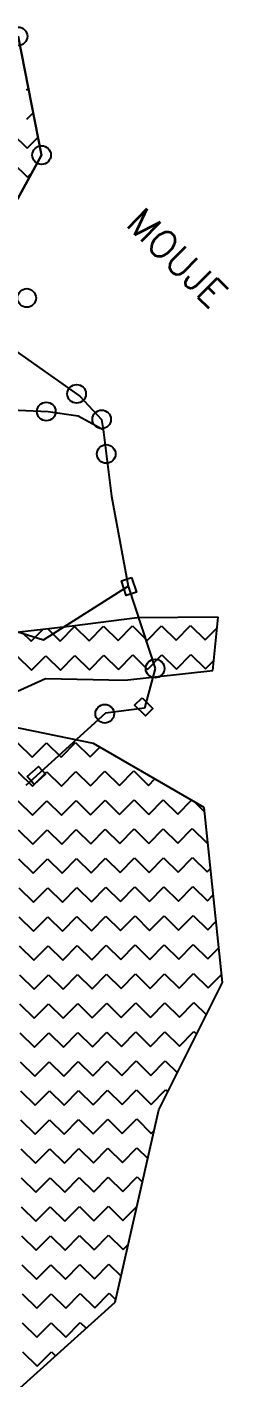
# Model space of a CAD drawing. Header units: metres. Extents: x 342804 to 346854, y 1762918 to 1765966.
# Drawn here: x 346014 to 346105, y 1764833 to 1765449 of the extents above; entities that cross this region are included whole.
import ezdxf

# ---------------------------------------------------------------- set-up
doc = ezdxf.new("R2010")
doc.units = ezdxf.units.M
doc.header["$MEASUREMENT"] = 0
for name, color, linetype in [('POLY_HATCH', 12, 'Continuous'), ('POLY_PARCEL', 6, 'Continuous'), ('TEXT_MAPOUT', 7, 'Continuous'), ('V_BOUND_LINE', 7, 'Continuous')]:
    doc.layers.add(name, color=color, linetype=linetype)
doc.styles.get("Standard").update_dxf_attribs({"font": 'simplex.shx'})

msp = doc.modelspace()

# ---------------------------------------------------------------- linework, layer by layer
for points in [[(346061.54, 1765198.01), (346063.71, 1765191.41), (346059.14, 1765189.92), (346056.98, 1765196.52)], [(346066.29, 1765143.2), (346071.24, 1765138.33), (346067.87, 1765134.91), (346062.92, 1765139.78)], [(346013.95, 1765107.23), (346019.09, 1765111.89), (346022.32, 1765108.34), (346017.18, 1765103.67)]]:
    msp.add_lwpolyline(points, close=True)
for centre in [(346009.78, 1765444.96), (346020.51, 1765390.77), (346013.73, 1765325.6), (346036.48, 1765281.87), (346022.66, 1765273.81), (346047.89, 1765270.2), (346049.97, 1765254.43), (346072.25, 1765156.56), (346049.3, 1765135.93)]:
    msp.add_circle(centre, 4.25)
at = {"layer": 'POLY_HATCH'}
for p, q in [((346020.51, 1765390.77), (346009.78, 1765444.96)), ((346009.51, 1765370.62), (346020.51, 1765390.77)), ((346064.12, 1765179.63), (346034.47, 1765175.81)), ((346100.99, 1765179.91), (346064.12, 1765179.63)), ((346098.51, 1765155.61), (346100.99, 1765179.91)), ((346034.47, 1765175.81), (345999.43, 1765171.95)), ((346058.52, 1765151.26), (346098.51, 1765155.61)), ((345994.31, 1765139.36), (346022.3, 1765151.97)), ((346022.3, 1765151.97), (346058.52, 1765151.26)), ((346044.1, 1765122.38), (345971.85, 1765137.29)), ((346094.58, 1765093.14), (346044.1, 1765122.38)), ((346103.02, 1765013.36), (346094.58, 1765093.14)), ((346073.92, 1764955.19), (346103.02, 1765013.36)), ((346054.1, 1764867.47), (346073.92, 1764955.19)), ((345988.94, 1764809.03), (346054.1, 1764867.47))]:
    msp.add_line(p, q, dxfattribs=at)
at = {"layer": 'POLY_HATCH', "linetype": 'Continuous'}
for p, q in [((346013.7, 1765420.34), (346014.49, 1765421.15)), ((346013.81, 1765407.11), (346016.69, 1765410.04)), ((346007.25, 1765400.44), (346013.92, 1765393.88)), ((346013.92, 1765393.88), (346018.89, 1765398.94)), ((346007.36, 1765387.21), (346014.03, 1765380.65)), ((346014.03, 1765380.65), (346016.18, 1765382.84)), ((346011.4, 1765173.27), (346015.76, 1765168.97)), ((346015.76, 1765168.97), (346021.03, 1765174.33)), ((346023.39, 1765174.59), (346028.99, 1765169.08)), ((346028.99, 1765169.08), (346035.55, 1765175.75)), ((346035.55, 1765175.75), (346042.22, 1765169.19)), ((346042.22, 1765169.19), (346048.78, 1765175.86)), ((346048.78, 1765175.86), (346055.45, 1765169.3)), ((346055.45, 1765169.3), (346062.01, 1765175.97)), ((346062.01, 1765175.97), (346068.68, 1765169.41)), ((346068.68, 1765169.41), (346075.24, 1765176.07)), ((346075.24, 1765176.07), (346081.91, 1765169.51)), ((346081.91, 1765169.51), (346088.47, 1765176.18)), ((346088.47, 1765176.18), (346095.14, 1765169.62)), ((346095.14, 1765169.62), (346100.49, 1765175.06)), ((346009.2, 1765162.3), (346015.87, 1765155.74)), ((346015.87, 1765155.74), (346022.43, 1765162.41)), ((346022.43, 1765162.41), (346029.1, 1765155.85)), ((346029.1, 1765155.85), (346035.66, 1765162.52)), ((346035.66, 1765162.52), (346042.33, 1765155.96)), ((346042.33, 1765155.96), (346048.89, 1765162.63)), ((346048.89, 1765162.63), (346055.56, 1765156.07)), ((346055.56, 1765156.07), (346062.12, 1765162.74)), ((346062.12, 1765162.74), (346068.79, 1765156.18)), ((346068.79, 1765156.18), (346075.35, 1765162.84)), ((346075.35, 1765162.84), (346082.02, 1765156.28)), ((346082.02, 1765156.28), (346088.58, 1765162.95)), ((346088.58, 1765162.95), (346095.25, 1765156.39)), ((346095.25, 1765156.39), (346098.97, 1765160.18)), ((346009.53, 1765122.61), (346016.2, 1765116.05)), ((346016.2, 1765116.05), (346022.76, 1765122.72)), ((346022.76, 1765122.72), (346029.43, 1765116.16)), ((346029.43, 1765116.16), (346035.99, 1765122.83)), ((346035.99, 1765122.83), (346042.66, 1765116.27)), ((346042.66, 1765116.27), (346047.01, 1765120.69)), ((346042.77, 1765103.04), (346049.33, 1765109.71)), ((346049.33, 1765109.71), (346056, 1765103.15)), ((346056, 1765103.15), (346062.56, 1765109.82)), ((346062.56, 1765109.82), (346069.23, 1765103.26)), ((346009.64, 1765109.38), (346016.3, 1765102.82)), ((346016.3, 1765102.82), (346022.87, 1765109.49)), ((346022.87, 1765109.49), (346029.53, 1765102.93)), ((346029.53, 1765102.93), (346036.1, 1765109.6)), ((346036.1, 1765109.6), (346042.77, 1765103.04)), ((346069.23, 1765103.26), (346072.09, 1765106.17)), ((346009.74, 1765096.15), (346016.41, 1765089.59)), ((346016.41, 1765089.59), (346022.97, 1765096.26)), ((346022.97, 1765096.26), (346029.64, 1765089.7)), ((346029.64, 1765089.7), (346036.2, 1765096.37)), ((346036.2, 1765096.37), (346042.87, 1765089.81)), ((346042.87, 1765089.81), (346049.43, 1765096.48)), ((346049.43, 1765096.48), (346056.1, 1765089.92)), ((346056.1, 1765089.92), (346062.66, 1765096.59)), ((346062.66, 1765096.59), (346069.33, 1765090.03)), ((346069.33, 1765090.03), (346075.89, 1765096.69)), ((346075.89, 1765096.69), (346082.56, 1765090.13)), ((346082.56, 1765090.13), (346088.81, 1765096.48)), ((346090.37, 1765095.57), (346094.79, 1765091.23)), ((346009.85, 1765082.92), (346016.52, 1765076.36)), ((346016.52, 1765076.36), (346023.08, 1765083.03)), ((346023.08, 1765083.03), (346029.75, 1765076.47)), ((346029.75, 1765076.47), (346036.31, 1765083.14)), ((346036.31, 1765083.14), (346042.98, 1765076.58)), ((346042.98, 1765076.58), (346049.54, 1765083.25)), ((346049.54, 1765083.25), (346056.21, 1765076.69)), ((346056.21, 1765076.69), (346062.77, 1765083.36)), ((346062.77, 1765083.36), (346069.44, 1765076.8)), ((346069.44, 1765076.8), (346076, 1765083.46)), ((346076, 1765083.46), (346082.67, 1765076.9)), ((346082.67, 1765076.9), (346089.23, 1765083.57)), ((346089.23, 1765083.57), (346095.9, 1765077.01)), ((346095.9, 1765077.01), (346096.25, 1765077.37)), ((346009.96, 1765069.69), (346016.63, 1765063.13)), ((346016.63, 1765063.13), (346023.19, 1765069.8)), ((346023.19, 1765069.8), (346029.86, 1765063.24)), ((346029.86, 1765063.24), (346036.42, 1765069.91)), ((346036.42, 1765069.91), (346043.09, 1765063.35)), ((346043.09, 1765063.35), (346049.65, 1765070.02)), ((346049.65, 1765070.02), (346056.32, 1765063.46)), ((346056.32, 1765063.46), (346062.88, 1765070.13)), ((346062.88, 1765070.13), (346069.55, 1765063.57)), ((346069.55, 1765063.57), (346076.11, 1765070.23)), ((346076.11, 1765070.23), (346082.78, 1765063.67)), ((346082.78, 1765063.67), (346089.34, 1765070.34)), ((346089.34, 1765070.34), (346096.01, 1765063.78)), ((346096.01, 1765063.78), (346097.53, 1765065.32)), ((346010.07, 1765056.46), (346016.74, 1765049.9)), ((346016.74, 1765049.9), (346023.3, 1765056.57)), ((346023.3, 1765056.57), (346029.97, 1765050.01)), ((346029.97, 1765050.01), (346036.53, 1765056.68)), ((346036.53, 1765056.68), (346043.2, 1765050.12)), ((346043.2, 1765050.12), (346049.76, 1765056.79)), ((346049.76, 1765056.79), (346056.43, 1765050.23)), ((346056.43, 1765050.23), (346062.99, 1765056.9)), ((346062.99, 1765056.9), (346069.66, 1765050.34)), ((346069.66, 1765050.34), (346076.22, 1765057)), ((346076.22, 1765057), (346082.89, 1765050.44)), ((346082.89, 1765050.44), (346089.45, 1765057.11)), ((346089.45, 1765057.11), (346096.12, 1765050.55)), ((346096.12, 1765050.55), (346098.8, 1765053.28)), ((346010.18, 1765043.23), (346016.85, 1765036.67)), ((346016.85, 1765036.67), (346023.41, 1765043.34)), ((346023.41, 1765043.34), (346030.08, 1765036.78)), ((346030.08, 1765036.78), (346036.64, 1765043.45)), ((346036.64, 1765043.45), (346043.31, 1765036.89)), ((346043.31, 1765036.89), (346049.87, 1765043.56)), ((346049.87, 1765043.56), (346056.54, 1765037)), ((346056.54, 1765037), (346063.1, 1765043.67)), ((346063.1, 1765043.67), (346069.77, 1765037.1)), ((346069.77, 1765037.1), (346076.33, 1765043.77)), ((346076.33, 1765043.77), (346083, 1765037.21)), ((346083, 1765037.21), (346089.56, 1765043.88)), ((346089.56, 1765043.88), (346096.23, 1765037.32)), ((346096.23, 1765037.32), (346100.07, 1765041.23)), ((346010.29, 1765030), (346016.96, 1765023.44)), ((346016.96, 1765023.44), (346023.52, 1765030.11)), ((346023.52, 1765030.11), (346030.19, 1765023.55)), ((346030.19, 1765023.55), (346036.75, 1765030.22)), ((346036.75, 1765030.22), (346043.42, 1765023.66)), ((346043.42, 1765023.66), (346049.98, 1765030.33)), ((346049.98, 1765030.33), (346056.65, 1765023.77)), ((346056.65, 1765023.77), (346063.21, 1765030.44)), ((346063.21, 1765030.44), (346069.88, 1765023.87)), ((346069.88, 1765023.87), (346076.44, 1765030.54)), ((346076.44, 1765030.54), (346083.11, 1765023.98)), ((346083.11, 1765023.98), (346089.67, 1765030.65)), ((346089.67, 1765030.65), (346096.34, 1765024.09)), ((346096.34, 1765024.09), (346101.35, 1765029.19)), ((346056.75, 1765010.54), (346063.32, 1765017.21)), ((346063.32, 1765017.21), (346069.98, 1765010.64)), ((346069.98, 1765010.64), (346076.55, 1765017.31)), ((346076.55, 1765017.31), (346083.22, 1765010.75)), ((346083.22, 1765010.75), (346089.78, 1765017.42)), ((346089.78, 1765017.42), (346096.45, 1765010.86)), ((346010.4, 1765016.77), (346017.06, 1765010.21)), ((346017.06, 1765010.21), (346023.63, 1765016.88)), ((346023.63, 1765016.88), (346030.29, 1765010.32)), ((346030.29, 1765010.32), (346036.86, 1765016.99)), ((346036.86, 1765016.99), (346043.52, 1765010.43)), ((346043.52, 1765010.43), (346050.09, 1765017.1)), ((346050.09, 1765017.1), (346056.75, 1765010.54)), ((346096.45, 1765010.86), (346102.62, 1765017.14)), ((346010.5, 1765003.54), (346017.17, 1764996.98)), ((346017.17, 1764996.98), (346023.73, 1765003.65)), ((346023.73, 1765003.65), (346030.4, 1764997.09)), ((346030.4, 1764997.09), (346036.96, 1765003.76)), ((346036.96, 1765003.76), (346043.63, 1764997.2)), ((346043.63, 1764997.2), (346050.19, 1765003.87)), ((346050.19, 1765003.87), (346056.86, 1764997.31)), ((346056.86, 1764997.31), (346063.42, 1765003.98)), ((346063.42, 1765003.98), (346070.09, 1764997.41)), ((346070.09, 1764997.41), (346076.65, 1765004.08)), ((346076.65, 1765004.08), (346083.32, 1764997.52)), ((346083.32, 1764997.52), (346089.88, 1765004.19)), ((346089.88, 1765004.19), (346095.62, 1764998.55)), ((346010.61, 1764990.31), (346017.28, 1764983.75)), ((346017.28, 1764983.75), (346023.84, 1764990.42)), ((346023.84, 1764990.42), (346030.51, 1764983.86)), ((346030.51, 1764983.86), (346037.07, 1764990.53)), ((346037.07, 1764990.53), (346043.74, 1764983.97)), ((346043.74, 1764983.97), (346050.3, 1764990.64)), ((346050.3, 1764990.64), (346056.97, 1764984.08)), ((346056.97, 1764984.08), (346063.53, 1764990.75)), ((346063.53, 1764990.75), (346070.2, 1764984.18)), ((346070.2, 1764984.18), (346076.76, 1764990.85)), ((346076.76, 1764990.85), (346083.43, 1764984.29)), ((346083.43, 1764984.29), (346089.99, 1764990.96)), ((346089.99, 1764990.96), (346091.22, 1764989.76)), ((346010.72, 1764977.08), (346017.39, 1764970.52)), ((346017.39, 1764970.52), (346023.95, 1764977.19)), ((346023.95, 1764977.19), (346030.62, 1764970.63)), ((346030.62, 1764970.63), (346037.18, 1764977.3)), ((346037.18, 1764977.3), (346043.85, 1764970.74)), ((346043.85, 1764970.74), (346050.41, 1764977.41)), ((346050.41, 1764977.41), (346057.08, 1764970.85)), ((346057.08, 1764970.85), (346063.64, 1764977.52)), ((346063.64, 1764977.52), (346070.31, 1764970.95)), ((346070.31, 1764970.95), (346076.87, 1764977.62)), ((346076.87, 1764977.62), (346082.42, 1764972.17)), ((346010.83, 1764963.85), (346017.5, 1764957.29)), ((346017.5, 1764957.29), (346024.06, 1764963.96)), ((346024.06, 1764963.96), (346030.73, 1764957.4)), ((346030.73, 1764957.4), (346037.29, 1764964.07)), ((346037.29, 1764964.07), (346043.96, 1764957.51)), ((346043.96, 1764957.51), (346050.52, 1764964.18)), ((346050.52, 1764964.18), (346057.19, 1764957.62)), ((346057.19, 1764957.62), (346063.75, 1764964.29)), ((346063.75, 1764964.29), (346070.42, 1764957.72)), ((346070.42, 1764957.72), (346076.98, 1764964.39)), ((346076.98, 1764964.39), (346078.02, 1764963.37)), ((346010.94, 1764950.62), (346017.61, 1764944.06)), ((346017.61, 1764944.06), (346024.17, 1764950.73)), ((346024.17, 1764950.73), (346030.84, 1764944.17)), ((346030.84, 1764944.17), (346037.4, 1764950.84)), ((346037.4, 1764950.84), (346044.07, 1764944.28)), ((346044.07, 1764944.28), (346050.63, 1764950.95)), ((346050.63, 1764950.95), (346057.3, 1764944.39)), ((346057.3, 1764944.39), (346063.86, 1764951.06)), ((346063.86, 1764951.06), (346070.53, 1764944.49)), ((346070.53, 1764944.49), (346071.79, 1764945.78)), ((346011.05, 1764937.39), (346017.72, 1764930.83)), ((346017.72, 1764930.83), (346024.28, 1764937.5)), ((346024.28, 1764937.5), (346030.95, 1764930.94)), ((346030.95, 1764930.94), (346037.51, 1764937.61)), ((346037.51, 1764937.61), (346044.18, 1764931.05)), ((346044.18, 1764931.05), (346050.74, 1764937.72)), ((346050.74, 1764937.72), (346057.41, 1764931.16)), ((346057.41, 1764931.16), (346063.97, 1764937.83)), ((346063.97, 1764937.83), (346068.9, 1764932.97)), ((346011.16, 1764924.16), (346017.82, 1764917.6)), ((346017.82, 1764917.6), (346024.39, 1764924.27)), ((346024.39, 1764924.27), (346031.05, 1764917.71)), ((346031.05, 1764917.71), (346037.62, 1764924.38)), ((346037.62, 1764924.38), (346044.28, 1764917.82)), ((346044.28, 1764917.82), (346050.85, 1764924.49)), ((346050.85, 1764924.49), (346057.51, 1764917.93)), ((346057.51, 1764917.93), (346064.08, 1764924.6)), ((346064.08, 1764924.6), (346066.47, 1764922.24)), ((346011.26, 1764910.93), (346017.93, 1764904.37)), ((346017.93, 1764904.37), (346024.49, 1764911.04)), ((346024.49, 1764911.04), (346031.16, 1764904.48)), ((346031.16, 1764904.48), (346037.72, 1764911.15)), ((346037.72, 1764911.15), (346044.39, 1764904.59)), ((346044.39, 1764904.59), (346050.95, 1764911.26)), ((346050.95, 1764911.26), (346057.62, 1764904.7)), ((346057.62, 1764904.7), (346063.97, 1764911.14)), ((346011.37, 1764897.7), (346018.04, 1764891.14)), ((346018.04, 1764891.14), (346024.6, 1764897.81)), ((346024.6, 1764897.81), (346031.27, 1764891.25)), ((346031.27, 1764891.25), (346037.83, 1764897.92)), ((346037.83, 1764897.92), (346044.5, 1764891.36)), ((346044.5, 1764891.36), (346051.06, 1764898.03)), ((346051.06, 1764898.03), (346057.73, 1764891.47)), ((346057.73, 1764891.47), (346060.05, 1764893.82)), ((346011.48, 1764884.47), (346018.15, 1764877.91)), ((346018.15, 1764877.91), (346024.71, 1764884.58)), ((346024.71, 1764884.58), (346031.38, 1764878.02)), ((346031.38, 1764878.02), (346037.94, 1764884.69)), ((346037.94, 1764884.69), (346044.61, 1764878.13)), ((346044.61, 1764878.13), (346051.17, 1764884.8)), ((346051.17, 1764884.8), (346056.77, 1764879.29)), ((346011.59, 1764871.24), (346018.26, 1764864.68)), ((346018.26, 1764864.68), (346024.82, 1764871.35)), ((346024.82, 1764871.35), (346031.49, 1764864.79)), ((346031.49, 1764864.79), (346038.05, 1764871.46)), ((346038.05, 1764871.46), (346044.72, 1764864.9)), ((346044.72, 1764864.9), (346051.28, 1764871.57)), ((346051.28, 1764871.57), (346054.34, 1764868.55)), ((346011.7, 1764858.01), (346018.37, 1764851.45)), ((346018.37, 1764851.45), (346024.93, 1764858.12)), ((346024.93, 1764858.12), (346031.6, 1764851.56)), ((346031.6, 1764851.56), (346038.16, 1764858.23)), ((346038.16, 1764858.23), (346040.84, 1764855.58)), ((346011.81, 1764844.78), (346018.48, 1764838.22)), ((346018.48, 1764838.22), (346025.04, 1764844.89)), ((346025.04, 1764844.89), (346026.89, 1764843.07))]:
    msp.add_line(p, q, dxfattribs=at)
at = {"layer": 'POLY_PARCEL'}
for p, q in [((345919.08, 1765278.58), (346023.45, 1765273.76)), ((346023.45, 1765273.76), (346023.45, 1765273.76)), ((346023.45, 1765273.76), (346037.11, 1765271.82)), ((346037.11, 1765271.82), (346048.59, 1765265.63)), ((346021.43, 1765169.7), (346059.93, 1765194.17)), ((345980.39, 1765182.18), (346021.43, 1765169.7))]:
    msp.add_line(p, q, dxfattribs=at)
at = {"layer": 'V_BOUND_LINE'}
for p, q in [((346009.78, 1765444.96), (346020.51, 1765390.77)), ((346020.51, 1765390.77), (346009.51, 1765370.62)), ((345997.85, 1765309.06), (346037.99, 1765280.81)), ((346037.99, 1765280.81), (346047.89, 1765270.2)), ((346047.89, 1765270.2), (346048.59, 1765265.63)), ((346048.59, 1765265.63), (346052.34, 1765235.14)), ((346052.34, 1765235.14), (346059.93, 1765194.17)), ((346059.93, 1765194.17), (346072.25, 1765156.56)), ((346072.25, 1765156.56), (346067.4, 1765138.43)), ((346049.59, 1765136.2), (346013.26, 1765103.23)), ((346067.4, 1765138.43), (346049.59, 1765136.2)), ((346067.4, 1765138.43), (346067.4, 1765138.43))]:
    msp.add_line(p, q, dxfattribs=at)

# ---------------------------------------------------------------- texts
at = {"layer": 'TEXT_MAPOUT'}
msp.add_text('MOUJE', height=12.474, rotation=315.47003, dxfattribs=at).set_placement((346058.24, 1765358.8))

doc.saveas('drawing.dxf')
